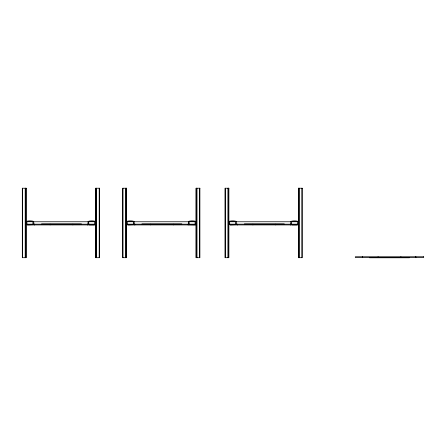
<?xml version="1.0" encoding="UTF-8"?>
<svg xmlns="http://www.w3.org/2000/svg" width="446" height="446" viewBox="0 0 446 446"><rect width="100%" height="100%" fill="white"/><g stroke="black" fill="none" stroke-linecap="round" stroke-linejoin="round"><path stroke-width="0.67" d="M26.163 221.757L26.359 221.394C28.605 220.659 31.437 220.659 33.684 221.394L33.885 224.165L33.456 224.678L27.607 224.89L26.163 224.165M87.873 224.929L88.13 221.394C90.376 220.659 93.214 220.659 95.461 221.394L95.656 221.757M126.541 221.757L126.742 221.394C128.989 220.659 131.821 220.659 134.068 221.394L134.268 224.165L133.839 224.678L127.991 224.89L126.541 224.165M196.039 224.165L194.59 224.89L189.043 224.795L188.318 224.165L188.513 221.394C190.76 220.659 193.597 220.659 195.844 221.394L196.039 221.757M228.859 221.757L229.054 221.394C231.301 220.659 234.139 220.659 236.38 221.394L236.581 224.165L236.151 224.678L230.303 224.89L228.859 224.165M290.697 224.929L290.831 221.394C293.072 220.659 295.91 220.659 298.157 221.394L298.352 221.757M27.607 224.528L26.883 224.165L26.883 221.757L27.607 221.394L32.943 221.5L32.943 224.422M88.871 224.422L88.659 221.757L89.384 221.394L94.719 221.5L94.719 224.422M26.883 224.165L95.695 224.165L94.206 224.89L89.384 224.89L87.934 224.165M127.991 224.528L127.266 224.165L127.266 221.757L127.991 221.394L133.326 221.5L133.326 224.422M189.255 224.422L189.043 221.757L189.767 221.394L195.103 221.5L195.103 224.422M230.303 224.528L229.584 224.165L229.584 221.757L230.303 221.394L235.644 221.5L235.644 224.422M291.355 224.165L291.567 221.5L296.908 221.394L297.627 221.757L297.415 224.422M298.352 224.165L296.908 224.89L292.08 224.89L290.63 224.165M26.883 221.757L33.16 221.757M33.885 221.757L87.934 221.757M88.659 221.757L94.931 221.757M127.266 221.757L133.544 221.757M134.268 221.757L188.318 221.757M189.043 221.757L195.315 221.757M229.584 221.757L235.856 221.757M236.581 221.757L290.63 221.757M291.355 221.757L297.627 221.757M41.545 223.898L81.451 223.898M141.928 223.898L181.834 223.898M244.369 223.898L284.269 223.898M127.266 224.165L196.078 224.165M229.584 224.165L298.513 224.165M196.078 224.929L127.673 224.929L127.673 224.165M298.513 224.929L230.114 224.929L230.114 224.165M369.55 257.788L409.456 257.788M415.884 256.757L415.884 257.515M415.655 256.757L415.655 257.515M400.898 256.757L400.898 257.515M378.097 256.757L378.097 257.515M362.559 256.757L362.559 257.515M362.336 256.757L362.336 257.515M301.892 188.212L301.892 257.71M299.316 188.212L299.316 257.71M298.837 188.212L298.837 257.71M298.513 188.212L298.513 257.71M290.469 224.165L290.469 224.929M275.717 224.165L275.717 224.929M252.915 224.165L252.915 224.929M237.372 224.165L237.372 224.929M237.155 224.165L237.155 224.929M228.698 188.212L228.698 257.71M228.374 188.212L228.374 257.71M227.895 188.212L227.895 257.71M225.319 188.212L225.319 257.71M199.579 188.212L199.579 257.71M197.004 188.212L197.004 257.71M196.524 188.212L196.524 257.71M196.201 188.212L196.201 257.71M188.257 224.165L188.257 224.929M188.028 224.165L188.028 224.929M173.277 224.165L173.277 224.929M150.475 224.165L150.475 224.929M134.932 224.165L134.932 224.929M134.714 224.165L134.714 224.929M126.385 188.212L126.385 257.71M126.062 188.212L126.062 257.71M125.577 188.212L125.577 257.71M123.007 188.212L123.007 257.71M99.196 188.212L99.196 257.71M96.62 188.212L96.62 257.71M96.141 188.212L96.141 257.71M95.818 188.212L95.818 257.71M95.695 224.165L95.695 224.929L27.29 224.929L27.29 224.165M87.65 224.165L87.65 224.929M72.893 224.165L72.893 224.929M50.091 224.165L50.091 224.929M34.548 224.165L34.548 224.929M34.331 224.165L34.331 224.929M26.002 188.212L26.002 257.71M25.678 188.212L25.678 257.71M25.193 188.212L25.193 257.71M22.623 188.212L22.623 257.71M26.163 188.212L22.3 188.212L22.3 257.71L26.163 257.71L26.163 188.212M99.519 188.212L95.656 188.212L95.656 257.71L99.519 257.71L99.519 188.212M126.541 188.212L122.683 188.212L122.683 257.71L126.541 257.71L126.541 188.212M199.903 188.212L196.039 188.212L196.039 257.71L199.903 257.71L199.903 188.212M228.859 188.212L224.996 188.212L224.996 257.71L228.859 257.71L228.859 188.212M302.215 188.212L298.352 188.212L298.352 257.71L302.215 257.71L302.215 188.212M423.7 256.757L355.3 256.757L355.3 257.515L423.7 257.515L423.7 256.757"/></g></svg>
